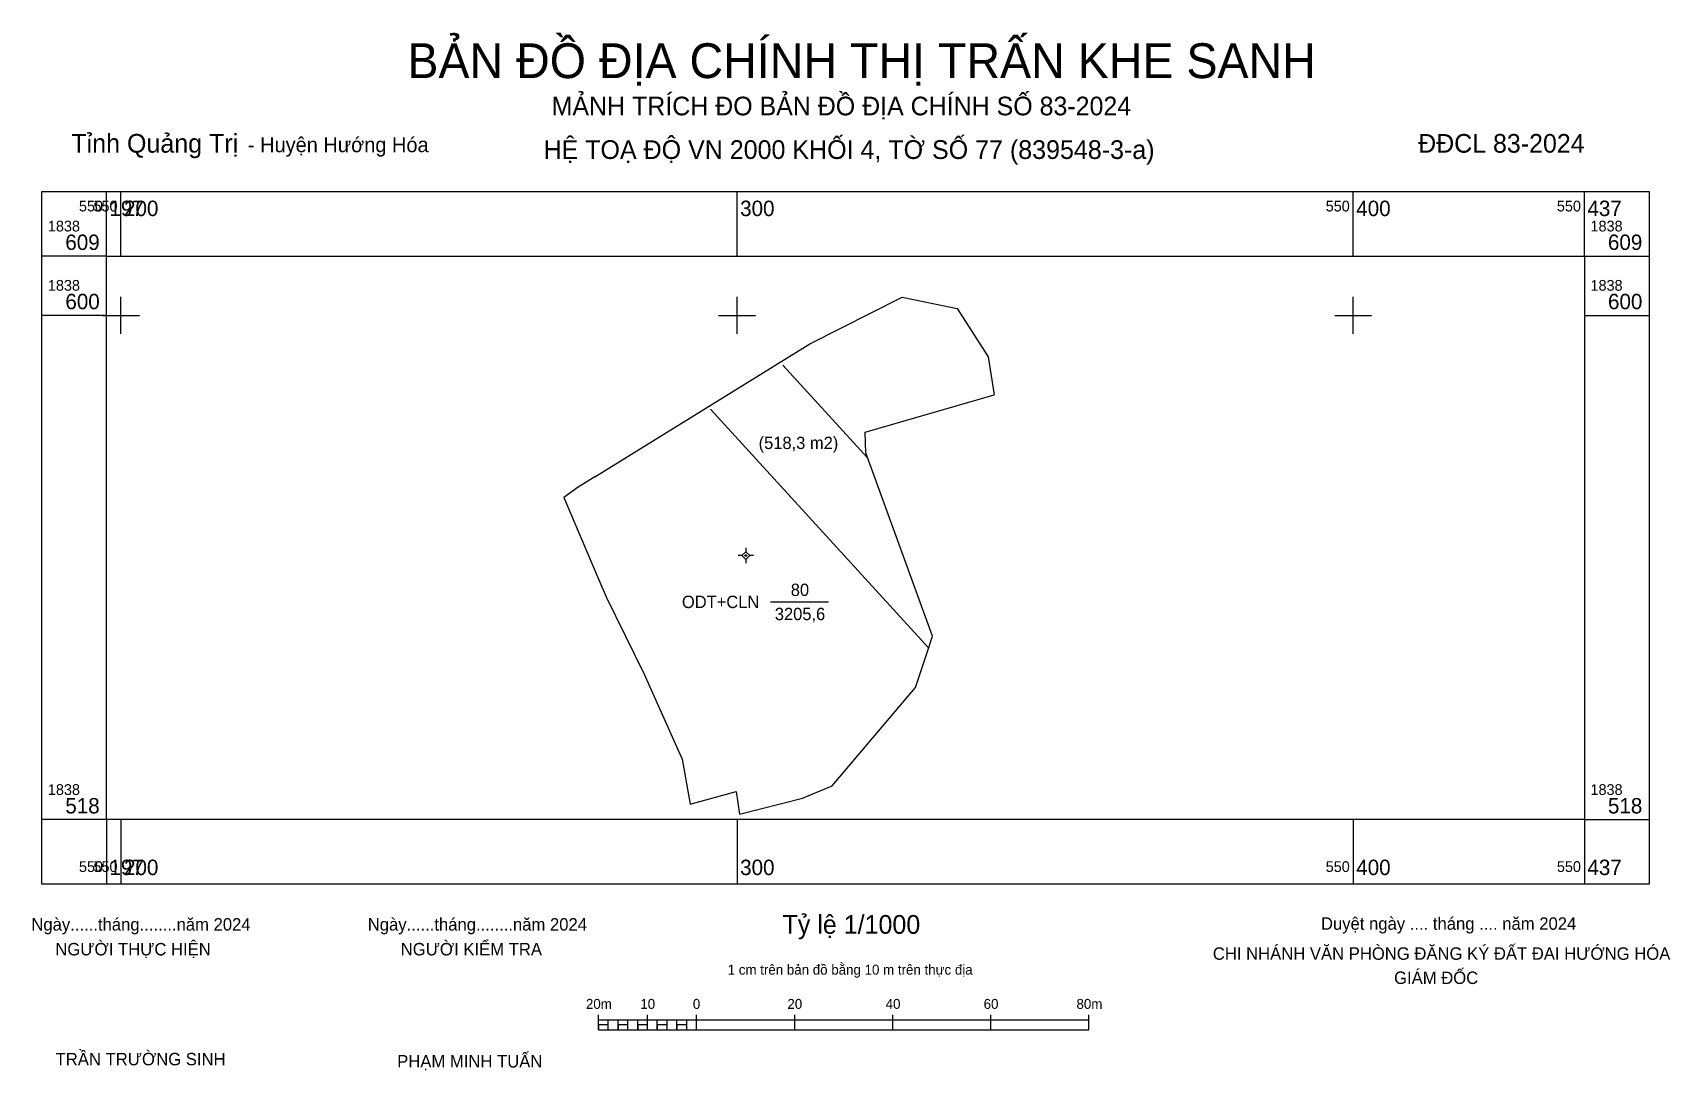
# Model space of a CAD drawing. Extents: x 550186 to 550451, y 1838477 to 1838646.
import ezdxf

# ---------------------------------------------------------------- set-up
doc = ezdxf.new("R2010")
doc.units = 0
for name, color, linetype in [('Level 10', 7, 'Continuous'), ('Level 11', 7, 'Continuous'), ('Level 2', 7, 'Continuous'), ('Level 30', 7, 'Continuous'), ('Level 6', 7, 'Continuous'), ('Level 63', 7, 'Continuous')]:
    doc.layers.add(name, color=color, linetype=linetype)

msp = doc.modelspace()

# ---------------------------------------------------------------- linework, layer by layer
at = {"layer": 'Level 10'}
for p, q in [((550277.56, 1838557.07), (550278.73, 1838554.31)), ((550292.37, 1838520.69), (550293.37, 1838520.96))]:
    msp.add_line(p, q, dxfattribs=at)
for points in [[(550276.93, 1838573.78), (550311.79, 1838595.37), (550326.82, 1838602.96)], [(550326.82, 1838602.96), (550335.71, 1838601.1), (550340.74, 1838593.25), (550341.73, 1838587.08)], [(550330.78, 1838545.13), (550331.71, 1838547.96), (550320.89, 1838577.69), (550320.8, 1838581.06), (550341.73, 1838587.08)], [(550276.93, 1838573.78), (550274.23, 1838572.13), (550271.87, 1838570.46), (550277.56, 1838557.07)], [(550278.73, 1838554.31), (550284.93, 1838541.78), (550291.09, 1838527.96), (550292.37, 1838520.69)], [(550293.37, 1838520.96), (550299.83, 1838522.73), (550300.41, 1838519.06), (550310.63, 1838521.64), (550315.45, 1838523.64), (550328.96, 1838539.61), (550330.78, 1838545.13)]]:
    msp.add_lwpolyline(points, dxfattribs=at)
at = {"layer": 'Level 11'}
for p, q in [((550301.42, 1838562.26), (550301.42, 1838561.64)), ((550300.8, 1838561.01), (550300.17, 1838561.01)), ((550301.42, 1838561.64), (550300.8, 1838561.01)), ((550300.8, 1838561.01), (550301.42, 1838560.39)), ((550302.05, 1838561.01), (550301.42, 1838561.64)), ((550301.42, 1838560.39), (550302.05, 1838561.01)), ((550301.42, 1838560.39), (550301.42, 1838559.76)), ((550302.67, 1838561.01), (550302.05, 1838561.01))]:
    msp.add_line(p, q, dxfattribs=at)
msp.add_circle((550301.42, 1838561.01), 0.15, dxfattribs=at)
at = {"layer": 'Level 2'}
for p, q in [((550277.5, 1838484.03), (550277.5, 1838486.45)), ((550277.5, 1838485.64), (550357.12, 1838485.64)), ((550279.09, 1838484.03), (550279.09, 1838485.64)), ((550280.68, 1838484.03), (550280.68, 1838485.64)), ((550282.28, 1838484.03), (550282.28, 1838485.64)), ((550283.87, 1838484.03), (550283.87, 1838485.64)), ((550285.46, 1838484.03), (550285.46, 1838486.45)), ((550287.05, 1838484.03), (550287.05, 1838485.64)), ((550288.65, 1838484.03), (550288.65, 1838485.64)), ((550290.24, 1838484.03), (550290.24, 1838485.64)), ((550291.83, 1838484.03), (550291.83, 1838485.64)), ((550293.42, 1838484.03), (550293.42, 1838486.45)), ((550309.35, 1838484.03), (550309.35, 1838486.45)), ((550325.27, 1838484.03), (550325.27, 1838486.45)), ((550341.2, 1838484.03), (550341.2, 1838486.45)), ((550357.12, 1838484.03), (550357.12, 1838486.45)), ((550277.5, 1838484.03), (550357.12, 1838484.03))]:
    msp.add_line(p, q, dxfattribs=at)
for points in [[(550277.5, 1838484.03), (550279.09, 1838484.03), (550279.09, 1838484.84), (550277.5, 1838484.84)], [(550280.68, 1838484.03), (550282.28, 1838484.03), (550282.28, 1838484.84), (550280.68, 1838484.84)], [(550283.87, 1838484.03), (550285.46, 1838484.03), (550285.46, 1838484.84), (550283.87, 1838484.84)], [(550287.05, 1838484.03), (550288.65, 1838484.03), (550288.65, 1838484.84), (550287.05, 1838484.84)], [(550290.24, 1838484.03), (550291.83, 1838484.03), (550291.83, 1838484.84), (550290.24, 1838484.84)]]:
    msp.add_lwpolyline(points, close=True, dxfattribs=at)
at = {"layer": 'Level 30'}
for p, q in [((550307.44, 1838591.94), (550321.18, 1838576.9)), ((550295.68, 1838584.8), (550331.08, 1838546.05))]:
    msp.add_line(p, q, dxfattribs=at)
at = {"layer": 'Level 6'}
msp.add_line((550305.43, 1838553.5), (550314.85, 1838553.5), dxfattribs=at)
at = {"layer": 'Level 63'}
for p, q in [((550197.64, 1838609.62), (550197.64, 1838620.12)), ((550200, 1838609.62), (550200, 1838620.12)), ((550300, 1838609.62), (550300, 1838620.12)), ((550400, 1838609.62), (550400, 1838620.12)), ((550437.52, 1838609.62), (550437.52, 1838620.12)), ((550197.64, 1838609.62), (550187.14, 1838609.62)), ((550437.52, 1838609.62), (550448.02, 1838609.62)), ((550200, 1838597), (550200, 1838603)), ((550300, 1838597), (550300, 1838603)), ((550400, 1838597), (550400, 1838603)), ((550197.64, 1838600), (550187.14, 1838600)), ((550197, 1838600), (550203, 1838600)), ((550297, 1838600), (550303, 1838600)), ((550397, 1838600), (550403, 1838600)), ((550437.52, 1838600), (550448.02, 1838600)), ((550197.64, 1838518.16), (550187.14, 1838518.16)), ((550197.64, 1838518.16), (550197.64, 1838507.66)), ((550200, 1838518.16), (550200, 1838507.66)), ((550300, 1838518.16), (550300, 1838507.66)), ((550400, 1838518.16), (550400, 1838507.66)), ((550437.52, 1838518.16), (550437.52, 1838507.66)), ((550437.52, 1838518.16), (550448.02, 1838518.16))]:
    msp.add_line(p, q, dxfattribs=at)
for points in [[(550187.14, 1838620.12), (550448.02, 1838620.12), (550448.02, 1838507.66), (550187.14, 1838507.66), (550187.14, 1838620.12)], [(550197.64, 1838609.62), (550437.52, 1838609.62), (550437.52, 1838518.16), (550197.64, 1838518.16), (550197.64, 1838609.62)]]:
    msp.add_lwpolyline(points, dxfattribs=at)

# ---------------------------------------------------------------- texts
at = {"layer": 'Level 2'}
for s, height, p in [('BẢN ĐỒ ĐỊA CHÍNH THỊ TRẤN KHE SANH', 5.654, (550246.49, 1838638.51)), ('MẢNH TRÍCH ĐO BẢN ĐỒ ĐỊA CHÍNH SỐ 83-2024', 3.0286, (550269.9, 1838632.47)), ('Tỉnh Quảng Trị', 3.037, (550191.95, 1838626.41)), ('- Huyện Hướng Hóa', 2.4231, (550220.61, 1838626.49)), ('HỆ TOẠ ĐỘ VN 2000 KHỐI 4, TỜ SỐ 77 (839548-3-a)', 3.037, (550268.58, 1838625.39)), (' ĐĐCL 83-2024', 3.0287, (550409.42, 1838626.41)), ('Ngày......tháng........năm 2024', 2.0198, (550185.46, 1838500.15)), ('Ngày......tháng........năm 2024', 2.0198, (550240.06, 1838500.15)), ('Tỷ lệ 1/1000', 3.0378, (550307.38, 1838499.63)), ('Duyệt ngày .... tháng .... năm 2024', 2.0198, (550394.77, 1838500.28)), ('NGƯỜI THỰC HIỆN', 2.0198, (550189.35, 1838496.12)), ('NGƯỜI KIỂM TRA', 2.0198, (550245.41, 1838496.12)), ('CHI NHÁNH VĂN PHÒNG ĐĂNG KÝ ĐẤT ĐAI HƯỚNG HÓA', 2.0198, (550377.22, 1838495.41)), ('1 cm trên bản đồ bằng 10 m trên thực địa', 1.6157, (550298.48, 1838493)), ('GIÁM ĐỐC', 2.02, (550406.64, 1838491.48)), ('20m', 1.616, (550275.47, 1838487.44)), ('10', 1.616, (550284.3, 1838487.44)), ('0', 1.62, (550292.82, 1838487.44)), ('20', 1.616, (550308.17, 1838487.44)), ('40', 1.616, (550324.12, 1838487.44)), ('60', 1.616, (550340.02, 1838487.44)), ('80m', 1.616, (550355.09, 1838487.44)), ('TRẦN TRƯỜNG SINH', 2.0198, (550189.4, 1838478.28)), ('PHẠM MINH TUẤN', 2.0198, (550244.84, 1838477.93))]:
    msp.add_text(s, height=height, dxfattribs=at).set_placement(p)
at = {"layer": 'Level 6'}
for s, p in [('(518,3 m2)', (550303.5, 1838578.31)), ('ODT+CLN', (550291.05, 1838552.5)), ('80', (550308.72, 1838554.46)), ('3205,6', (550306.13, 1838550.54))]:
    msp.add_text(s, height=2, dxfattribs=at).set_placement(p)
at = {"layer": 'Level 63'}
for s, height, p in [('550', 1.75, (550193.18, 1838616.87)), ('550', 1.75, (550195.54, 1838616.87)), ('197', 2.5, (550198.14, 1838616.12)), ('200', 2.5, (550200.5, 1838616.12)), ('300', 2.5, (550300.5, 1838616.12)), ('550', 1.75, (550395.54, 1838616.87)), ('400', 2.5, (550400.5, 1838616.12)), ('550', 1.75, (550433.06, 1838616.87)), ('437', 2.5, (550438.02, 1838616.12)), ('1838', 1.75, (550188.14, 1838613.62)), ('1838', 1.75, (550438.52, 1838613.62)), ('609', 2.5, (550190.97, 1838610.62)), ('609', 2.5, (550441.35, 1838610.62)), ('1838', 1.75, (550188.14, 1838604)), ('1838', 1.75, (550438.52, 1838604)), ('600', 2.5, (550190.98, 1838601)), ('600', 2.5, (550441.36, 1838601)), ('1838', 1.75, (550188.14, 1838522.16)), ('1838', 1.75, (550438.52, 1838522.16)), ('518', 2.5, (550190.97, 1838519.16)), ('518', 2.5, (550441.35, 1838519.16)), ('197', 2.5, (550198.14, 1838509.16)), ('200', 2.5, (550200.5, 1838509.16)), ('300', 2.5, (550300.5, 1838509.16)), ('400', 2.5, (550400.5, 1838509.16)), ('437', 2.5, (550438.02, 1838509.16)), ('550', 1.75, (550193.18, 1838509.66)), ('550', 1.75, (550195.54, 1838509.66)), ('550', 1.75, (550395.54, 1838509.66)), ('550', 1.75, (550433.06, 1838509.66))]:
    msp.add_text(s, height=height, dxfattribs=at).set_placement(p)

doc.saveas('drawing.dxf')
